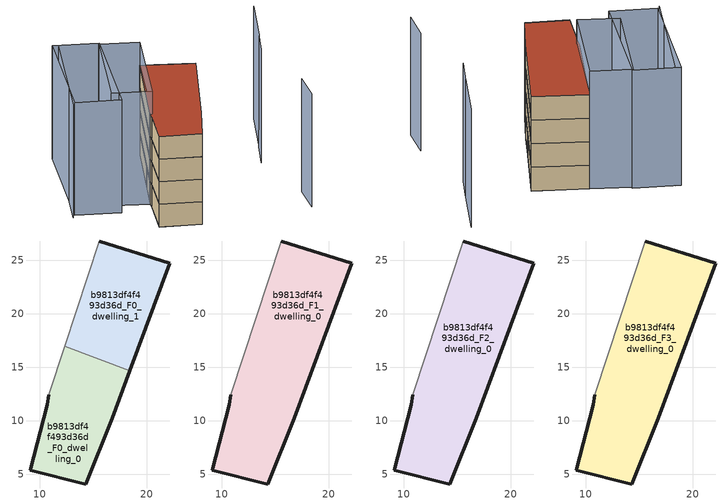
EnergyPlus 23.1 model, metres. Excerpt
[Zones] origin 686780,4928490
b9813df4f493d36d_F0_dwelling_0
 floor ground (EU_floor_Construction): 14.31,4.11 16.76,10.25 18.41,14.69 12.35,16.94 10.88,12.46 10.7,11.5 9.15,5.38 z0
 wall outside (EU_wall_Construction): 18.41,14.69 16.76,10.25 14.31,4.11 9.15,5.38 10.7,11.5 10.88,12.46 z0:3
 wall adiabatic (EU_wall_Construction): 10.88,12.46 12.35,16.94 z0:3
 wall to b9813df4f493d36d_F0_dwelling_1 (EU_wall_Construction): 12.35,16.94 18.41,14.69 z0:3
b9813df4f493d36d_F0_dwelling_1
 floor ground (EU_floor_Construction): 18.41,14.69 22.13,24.71 15.58,26.79 12.35,16.94 z0
 wall outside (EU_wall_Construction): 15.58,26.79 22.13,24.71 18.41,14.69 z0:3
 wall adiabatic (EU_wall_Construction): 12.35,16.94 15.58,26.79 z0:3
b9813df4f493d36d_F1_dwelling_0
 floor to b9813df4f493d36d_F0_dwelling_0 (EU_floor_Construction): 14.31,4.11 16.76,10.25 18.41,14.69 12.35,16.94 10.88,12.46 10.7,11.5 9.15,5.38 z3
 floor to b9813df4f493d36d_F0_dwelling_1 (EU_floor_Construction): 18.41,14.69 22.13,24.71 15.58,26.79 12.35,16.94 z3
 wall outside (EU_wall_Construction): 15.58,26.79 22.13,24.71 16.76,10.25 14.31,4.11 9.15,5.38 10.7,11.5 10.88,12.46 z3:6
 wall adiabatic (EU_wall_Construction): 10.88,12.46 15.58,26.79 z3:6
b9813df4f493d36d_F2_dwelling_0
 floor to b9813df4f493d36d_F1_dwelling_0 (EU_floor_Construction): 14.31,4.11 16.76,10.25 22.13,24.71 15.58,26.79 10.88,12.46 10.7,11.5 9.15,5.38 z6
 wall outside (EU_wall_Construction): 15.58,26.79 22.13,24.71 16.76,10.25 14.31,4.11 9.15,5.38 10.7,11.5 10.88,12.46 z6:9
 wall adiabatic (EU_wall_Construction): 10.88,12.46 15.58,26.79 z6:9
b9813df4f493d36d_F3_dwelling_0
 floor to b9813df4f493d36d_F2_dwelling_0 (EU_floor_Construction): 14.31,4.11 16.76,10.25 22.13,24.71 15.58,26.79 10.88,12.46 10.7,11.5 9.15,5.38 z9
 wall outside (EU_wall_Construction): 15.58,26.79 22.13,24.71 16.76,10.25 14.31,4.11 9.15,5.38 10.7,11.5 10.88,12.46 z9:12
 wall adiabatic (EU_wall_Construction): 10.88,12.46 15.58,26.79 z9:12
 roof outside (EU_roof_Construction): 22.13,24.71 16.76,10.25 14.31,4.11 9.15,5.38 10.7,11.5 10.88,12.46 15.58,26.79 z12
shading: 28.36,18.93 30.01,23.6 / 28.72,3.93 29.43,8.7 / 5.99,29.72 0.58,12.1 / 29.95,23.41 32.78,31.81 / 10.73,28.28 15.58,26.79 / 15.58,26.79 11.09,12.19 / 11.09,12.19 6.24,13.68 / 6.24,13.68 10.73,28.28 / 1.01,12.67 5.3,29.94 / 5.3,29.94 10.93,28.54 / 10.93,28.54 6.65,11.27 / 6.65,11.27 1.01,12.67 z0:15
[Building]
EU S2 Campaign: North Axis=0; Terrain=City; Solar Distribution=FullExterior
[Site:Location]
Bologna: Latitude=44.5; Longitude=11.25; Time Zone=1; Elevation=37
[SizingPeriod:WeatherFileDays]
AnnualSizingPeriod: Begin Month=1; Begin Day of Month=1; End Month=12; End Day of Month=31; Day of Week for Start Day=Monday; Use Weather File Daylight Saving Period=No; Use Weather File Rain and Snow Indicators=No
[MATERIAL]
EU_InternalMass_Material: Roughness=MediumRough; Thickness=0.1; Conductivity=1; Density=1800; Specific Heat=900; Thermal Absorptance=0.9; Solar Absorptance=0.7; Visible Absorptance=0.7
[MATERIAL:NOMASS] Roughness=MediumRough; Thermal Absorptance=0.9; Solar Absorptance=0.7; Visible Absorptance=0.7
Name | Thermal Resistance
EU_wall_NoMass | 0.937881
EU_roof_NoMass | 0.548572
EU_floor_NoMass | 0.71348
[CONSTRUCTION]
EU_wall_Construction: EU_wall_NoMass
EU_roof_Construction: EU_roof_NoMass
EU_floor_Construction: EU_floor_NoMass
EU_InternalMass_Construction: EU_InternalMass_Material
[ZONE] Type=1; Multiplier=1; Ceiling Height=autocalculate; Floor Area=autocalculate; Part of Total Floor Area=Yes
Name | Volume
b9813df4f493d36d_F0_dwelling_0 | 210.29
b9813df4f493d36d_F1_dwelling_0 | 420.603
b9813df4f493d36d_F2_dwelling_0; b9813df4f493d36d_F3_dwelling_0 | 420.608
b9813df4f493d36d_F0_dwelling_1 | 210.313
[INTERNALMASS] Construction=EU_InternalMass_Construction
Name | Zone or ZoneList | Surface Area
b9813df4f493d36d_F0_dwelling_0_EU_InternalMass | b9813df4f493d36d_F0_dwelling_0 | 70.0958
b9813df4f493d36d_F0_dwelling_1_EU_InternalMass | b9813df4f493d36d_F0_dwelling_1 | 70.1031
b9813df4f493d36d_F1_dwelling_0_EU_InternalMass | b9813df4f493d36d_F1_dwelling_0 | 140.202
b9813df4f493d36d_F2_dwelling_0_EU_InternalMass | b9813df4f493d36d_F2_dwelling_0 | 140.202
b9813df4f493d36d_F3_dwelling_0_EU_InternalMass | b9813df4f493d36d_F3_dwelling_0 | 140.202
[OTHEREQUIPMENT] Fuel Type=Electricity; Design Level Calculation Method=Watts/Area; Power per Zone Floor Area=1; Fraction Latent=0; Fraction Radiant=0; Fraction Lost=0; Carbon Dioxide Generation Rate=0; EndUse Subcategory=EU_Step8_InternalGains
Name | Zone or ZoneList or Space or SpaceList | Schedule
EU_Step8_InternalGain_b9813df4f493d36d_F0_dwelling_0_f000 | b9813df4f493d36d_F0_dwelling_0 | EU_Step8_GainSchedule_b9813df4f493d36d_F0_dwelling_0_f000
EU_Step8_InternalGain_b9813df4f493d36d_F0_dwelling_1_f000 | b9813df4f493d36d_F0_dwelling_1 | EU_Step8_GainSchedule_b9813df4f493d36d_F0_dwelling_1_f000
EU_Step8_InternalGain_b9813df4f493d36d_F1_dwelling_0_f000 | b9813df4f493d36d_F1_dwelling_0 | EU_Step8_GainSchedule_b9813df4f493d36d_F1_dwelling_0_f000
EU_Step8_InternalGain_b9813df4f493d36d_F2_dwelling_0_f000 | b9813df4f493d36d_F2_dwelling_0 | EU_Step8_GainSchedule_b9813df4f493d36d_F2_dwelling_0_f000
EU_Step8_InternalGain_b9813df4f493d36d_F3_dwelling_0_f000 | b9813df4f493d36d_F3_dwelling_0 | EU_Step8_GainSchedule_b9813df4f493d36d_F3_dwelling_0_f000
[ZONEVENTILATION:DESIGNFLOWRATE] Schedule=EU_AlwaysOn; Design Flow Rate Calculation Method=AirChanges/Hour; Air Changes per Hour=0.687892; Ventilation Type=Natural; Fan Pressure Rise=0; Fan Total Efficiency=1; Constant Term Coefficient=1; Temperature Term Coefficient=0; Velocity Term Coefficient=0; Velocity Squared Term Coefficient=0; Minimum Indoor Temperature=-100; Maximum Indoor Temperature=100; Delta Temperature=-100; Minimum Outdoor Temperature=-100; Maximum Outdoor Temperature=100; Maximum Wind Speed=40
Name | Zone or ZoneList or Space or SpaceList
EU_ConstantAir_b9813df4f493d36d_F0_dwelling_0 | b9813df4f493d36d_F0_dwelling_0
EU_ConstantAir_b9813df4f493d36d_F0_dwelling_1 | b9813df4f493d36d_F0_dwelling_1
EU_ConstantAir_b9813df4f493d36d_F1_dwelling_0 | b9813df4f493d36d_F1_dwelling_0
EU_ConstantAir_b9813df4f493d36d_F2_dwelling_0 | b9813df4f493d36d_F2_dwelling_0
EU_ConstantAir_b9813df4f493d36d_F3_dwelling_0 | b9813df4f493d36d_F3_dwelling_0
[HVACTEMPLATE:THERMOSTAT] Constant Heating Setpoint=20; Constant Cooling Setpoint=50
EU_HeatOnly_b9813df4f493d36d_F0_dwelling_0; EU_HeatOnly_b9813df4f493d36d_F0_dwelling_1; EU_HeatOnly_b9813df4f493d36d_F1_dwelling_0; EU_HeatOnly_b9813df4f493d36d_F2_dwelling_0; EU_HeatOnly_b9813df4f493d36d_F3_dwelling_0
[HVACTEMPLATE:ZONE:IDEALLOADSAIRSYSTEM] System Availability Schedule=EU_AlwaysOn; Maximum Heating Supply Air Temperature=50; Minimum Cooling Supply Air Temperature=13; Maximum Heating Supply Air Humidity Ratio=0.0156; Minimum Cooling Supply Air Humidity Ratio=0.0077; Heating Limit=NoLimit; Cooling Limit=NoLimit; Heating Availability Schedule=EU_AlwaysOn; Cooling Availability Schedule=EU_CoolingOff; Dehumidification Control Type=ConstantSensibleHeatRatio; Cooling Sensible Heat Ratio=0.7; Dehumidification Setpoint=60; Humidification Control Type=None; Humidification Setpoint=30; Outdoor Air Method=None; Outdoor Air Flow Rate per Person=0.00944; Outdoor Air Flow Rate per Zone Floor Area=0; Outdoor Air Flow Rate per Zone=0; Demand Controlled Ventilation Type=None; Outdoor Air Economizer Type=NoEconomizer; Heat Recovery Type=None; Sensible Heat Recovery Effectiveness=0.7; Latent Heat Recovery Effectiveness=0.65
Name | Template Thermostat
b9813df4f493d36d_F0_dwelling_0 | EU_HeatOnly_b9813df4f493d36d_F0_dwelling_0
b9813df4f493d36d_F0_dwelling_1 | EU_HeatOnly_b9813df4f493d36d_F0_dwelling_1
b9813df4f493d36d_F1_dwelling_0 | EU_HeatOnly_b9813df4f493d36d_F1_dwelling_0
b9813df4f493d36d_F2_dwelling_0 | EU_HeatOnly_b9813df4f493d36d_F2_dwelling_0
b9813df4f493d36d_F3_dwelling_0 | EU_HeatOnly_b9813df4f493d36d_F3_dwelling_0
[SIZING:ZONE] Zone Cooling Design Supply Air Temperature Input Method=SupplyAirTemperature; Zone Cooling Design Supply Air Temperature=13; Zone Heating Design Supply Air Temperature Input Method=SupplyAirTemperature; Zone Heating Design Supply Air Temperature=50; Zone Cooling Design Supply Air Humidity Ratio=0.008; Zone Heating Design Supply Air Humidity Ratio=0.008; Cooling Design Air Flow Method=DesignDay; Cooling Design Air Flow Rate=0; Cooling Minimum Air Flow per Zone Floor Area=0.000762; Cooling Minimum Air Flow=0; Cooling Minimum Air Flow Fraction=0.2; Heating Design Air Flow Method=DesignDay; Heating Design Air Flow Rate=0; Heating Maximum Air Flow per Zone Floor Area=0.002032; Heating Maximum Air Flow=0.141576; Heating Maximum Air Flow Fraction=0.3; Account for Dedicated Outdoor Air System=No; Dedicated Outdoor Air System Control Strategy=NeutralSupplyAir; Dedicated Outdoor Air Low Setpoint Temperature for Design=autosize; Dedicated Outdoor Air High Setpoint Temperature for Design=autosize; Zone Load Sizing Method=Sensible Load Only No Latent Load; Zone Latent Cooling Design Supply Air Humidity Ratio Input Method=HumidityRatioDifference; Zone Cooling Design Supply Air Humidity Ratio Difference=0.005; Zone Latent Heating Design Supply Air Humidity Ratio Input Method=HumidityRatioDifference; Zone Humidification Design Supply Air Humidity Ratio Difference=0.005
b9813df4f493d36d_F0_dwelling_0; b9813df4f493d36d_F0_dwelling_1; b9813df4f493d36d_F1_dwelling_0; b9813df4f493d36d_F2_dwelling_0; b9813df4f493d36d_F3_dwelling_0
[SCHEDULE:CONSTANT]
Name | Hourly Value
EU_AlwaysOn | 1
EU_CoolingOff | 0
[SCHEDULE:FILE] Column Number=1; Rows to Skip at Top=0; Number of Hours of Data=8760; Column Separator=Comma; Interpolate to Timestep=No; Minutes per Item=60; Adjust Schedule for Daylight Savings=Yes
Name | File
EU_Step8_GainSchedule_b9813df4f493d36d_F0_dwelling_0_f000 | ../../schedules/b9813df4f493d36d/b9813df4f493d36d_F0_dwelling_0_f000_gain.csv
EU_Step8_GainSchedule_b9813df4f493d36d_F0_dwelling_1_f000 | ../../schedules/b9813df4f493d36d/b9813df4f493d36d_F0_dwelling_1_f000_gain.csv
EU_Step8_GainSchedule_b9813df4f493d36d_F1_dwelling_0_f000 | ../../schedules/b9813df4f493d36d/b9813df4f493d36d_F1_dwelling_0_f000_gain.csv
EU_Step8_GainSchedule_b9813df4f493d36d_F2_dwelling_0_f000 | ../../schedules/b9813df4f493d36d/b9813df4f493d36d_F2_dwelling_0_f000_gain.csv
EU_Step8_GainSchedule_b9813df4f493d36d_F3_dwelling_0_f000 | ../../schedules/b9813df4f493d36d/b9813df4f493d36d_F3_dwelling_0_f000_gain.csv
